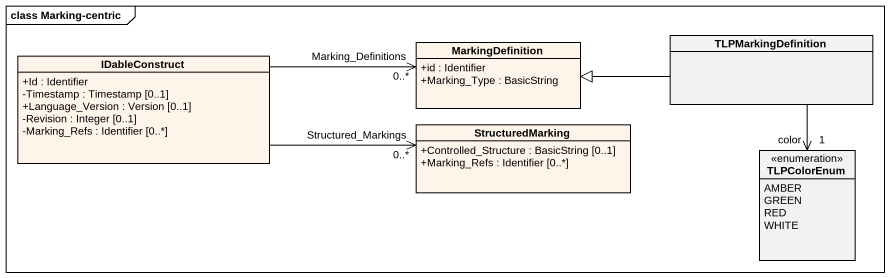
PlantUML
@startuml
mainframe class Marking-centric
hide circle
hide empty members
skinparam classAttributeIconSize 0
class IDableConstruct #FFF4EA {
  +Id : Identifier
  -Timestamp : Timestamp [0..1]
  +Language_Version : Version [0..1]
  -Revision : Integer [0..1]
  -Marking_Refs : Identifier [0..*]
}
class MarkingDefinition #FFF4EA {
  +id : Identifier
  +Marking_Type : BasicString
}
class TLPMarkingDefinition
class StructuredMarking #FFF4EA {
  +Controlled_Structure : BasicString [0..1]
  +Marking_Refs : Identifier [0..*]
}
enum TLPColorEnum {
  AMBER
  GREEN
  RED
  WHITE
}
MarkingDefinition "Marking_Definitions\n0..*" <-left- IDableConstruct
TLPMarkingDefinition -left-|> MarkingDefinition
StructuredMarking "Structured_Markings\n0..*" <-left- IDableConstruct
TLPColorEnum "color\n1" <-up- TLPMarkingDefinition
@enduml
